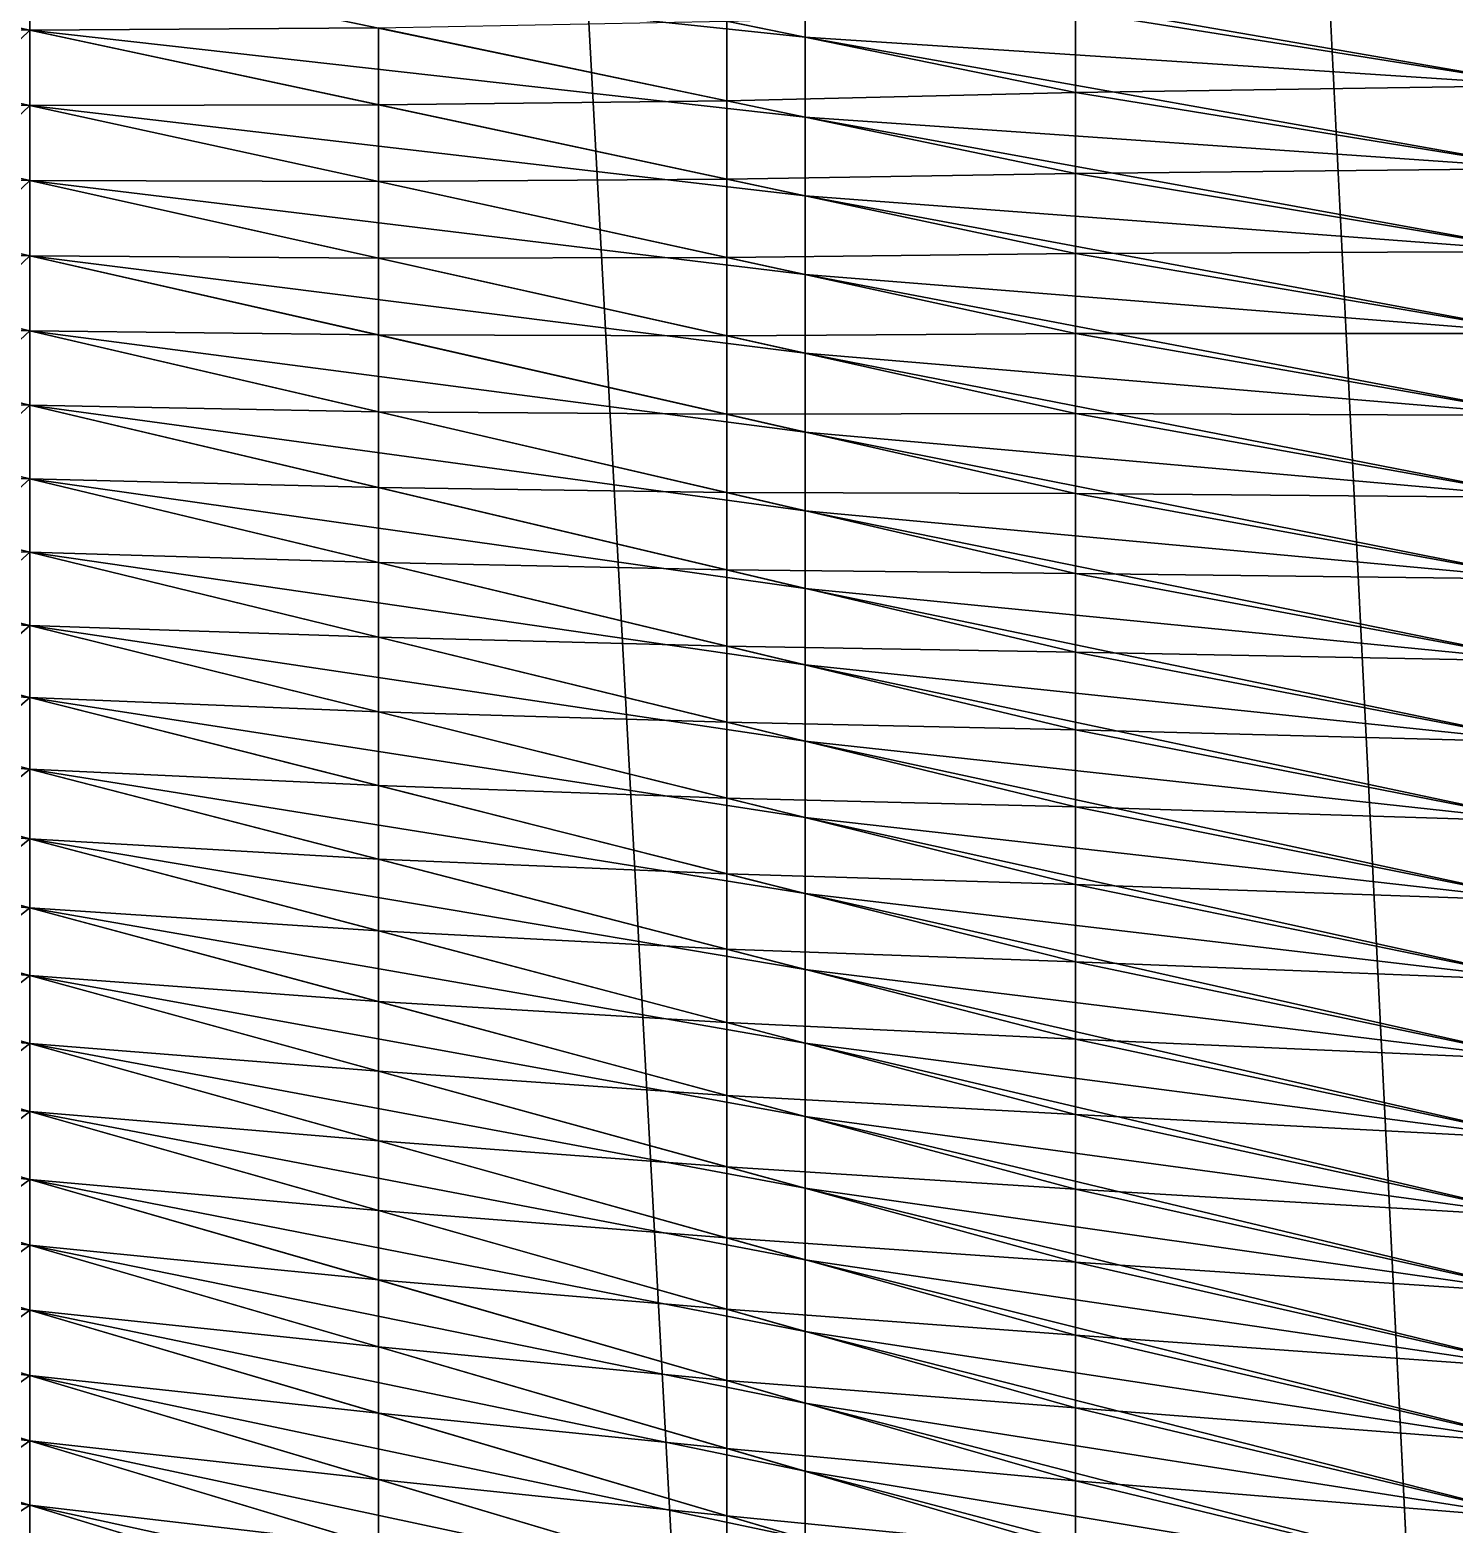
# Model space of a CAD drawing. Header units: metres. Extents: x -3 to 177, y -14 to 14.
# Drawn here: x -1.2 to 0.435, y -5.541 to -3.827 of the extents above; entities that cross this region are included whole.
import ezdxf

# ---------------------------------------------------------------- set-up
doc = ezdxf.new("R2010")
doc.units = ezdxf.units.M
doc.layers.add('AFT_PEAK', color=7, linetype='Continuous', true_color=0x74a6a7)
doc.layers.add('HULL', color=7, linetype='Continuous', true_color=0x528ba5)

msp = doc.modelspace()

# ---------------------------------------------------------------- linework, layer by layer
at = {"layer": 'AFT_PEAK'}
for points in [[(-0.3102, 8.3839, 14.8375), (0.5375, -8.7555, 14.823), (0.5375, 8.7555, 14.823)], [(-1.2, 7.9762, 14.8534), (-0.3102, -8.3839, 14.8375), (-0.3102, 8.3839, 14.8375)], [(-0.3102, 8.3839, 14.8375), (-0.3102, -8.3839, 14.8375), (0.5375, -8.7555, 14.823)], [(-1.2735, 7.9426, 14.8547), (-1.2, -7.9762, 14.8534), (-1.2, 7.9762, 14.8534)], [(-1.2, 7.9762, 14.8534), (-1.2, -7.9762, 14.8534), (-0.3102, -8.3839, 14.8375)], [(-1.2735, 7.9426, 14.8547), (-1.2735, -7.9426, 14.8547), (-1.2, -7.9762, 14.8534)], [(-1.2, -3.741, 8.9418), (-1.2, -3.6539, 8.9191), (-0.3102, -3.8353, 8.6537)], [(-1.2, -3.6539, 8.9191), (-0.3102, -3.7437, 8.6319), (-0.3102, -3.8353, 8.6537)], [(-1.2735, -3.8116, 8.9896), (-1.2, -3.741, 8.9418), (-1.2, -3.8273, 8.9676)], [(-1.2, -3.8273, 8.9676), (-1.2, -3.741, 8.9418), (-0.3102, -3.9269, 8.6757)], [(-1.2, -3.741, 8.9418), (-0.3102, -3.8353, 8.6537), (-0.3102, -3.9269, 8.6757)], [(-0.3102, -3.8353, 8.6537), (-0.3102, -3.7437, 8.6319), (0.5375, -3.8905, 8.4312)], [(-0.3102, -3.7437, 8.6319), (0.5375, -3.7946, 8.4118), (0.5375, -3.8905, 8.4312)], [(-1.2735, -3.8974, 9.0156), (-1.2735, -3.8116, 8.9896), (-1.2, -3.8273, 8.9676)], [(-1.2735, -3.8974, 9.0156), (-1.2, -3.8273, 8.9676), (-1.2, -3.9135, 8.9937)], [(-1.2, -3.9135, 8.9937), (-1.2, -3.8273, 8.9676), (-0.3102, -4.0173, 8.702)], [(-1.2, -3.8273, 8.9676), (-0.3102, -3.9269, 8.6757), (-0.3102, -4.0173, 8.702)], [(-0.3102, -3.9269, 8.6757), (-0.3102, -3.8353, 8.6537), (0.5375, -3.9858, 8.4533)], [(-0.3102, -3.8353, 8.6537), (0.5375, -3.8905, 8.4312), (0.5375, -3.9858, 8.4533)], [(-1.2735, -3.9833, 9.0417), (-1.2735, -3.8974, 9.0156), (-1.2, -3.9135, 8.9937)], [(-1.2735, -3.9833, 9.0417), (-1.2, -3.9135, 8.9937), (-1.2, -3.9997, 9.0199)], [(-1.2, -3.9997, 9.0199), (-1.2, -3.9135, 8.9937), (-0.3102, -4.1076, 8.7288)], [(-1.2, -3.9135, 8.9937), (-0.3102, -4.0173, 8.702), (-0.3102, -4.1076, 8.7288)], [(-0.3102, -4.0173, 8.702), (-0.3102, -3.9269, 8.6757), (0.5375, -4.0811, 8.4755)], [(-0.3102, -3.9269, 8.6757), (0.5375, -3.9858, 8.4533), (0.5375, -4.0811, 8.4755)], [(-1.2735, -4.0692, 9.0677), (-1.2735, -3.9833, 9.0417), (-1.2, -3.9997, 9.0199)], [(-1.2735, -4.0692, 9.0677), (-1.2, -3.9997, 9.0199), (-1.2, -4.0859, 9.046)], [(-1.2, -4.0859, 9.046), (-1.2, -3.9997, 9.0199), (-0.3102, -4.1979, 8.7556)], [(-1.2, -3.9997, 9.0199), (-0.3102, -4.1076, 8.7288), (-0.3102, -4.1979, 8.7556)], [(-0.3102, -4.1076, 8.7288), (-0.3102, -4.0173, 8.702), (0.5375, -4.1752, 8.502)], [(-0.3102, -4.0173, 8.702), (0.5375, -4.0811, 8.4755), (0.5375, -4.1752, 8.502)], [(-1.2735, -4.1551, 9.0938), (-1.2735, -4.0692, 9.0677), (-1.2, -4.0859, 9.046)], [(-1.2735, -4.1551, 9.0938), (-1.2, -4.0859, 9.046), (-1.2, -4.1721, 9.0721)], [(-1.2, -4.1721, 9.0721), (-1.2, -4.0859, 9.046), (-0.3102, -4.2882, 8.7824)], [(-1.2, -4.0859, 9.046), (-0.3102, -4.1979, 8.7556), (-0.3102, -4.2882, 8.7824)], [(-0.3102, -4.1979, 8.7556), (-0.3102, -4.1076, 8.7288), (0.5375, -4.2693, 8.5289)], [(-0.3102, -4.1076, 8.7288), (0.5375, -4.1752, 8.502), (0.5375, -4.2693, 8.5289)], [(-1.2735, -4.2401, 9.1221), (-1.2735, -4.1551, 9.0938), (-1.2, -4.1721, 9.0721)], [(-1.2735, -4.2401, 9.1221), (-1.2, -4.1721, 9.0721), (-1.2, -4.2575, 9.1006)], [(-1.2, -4.2575, 9.1006), (-1.2, -4.1721, 9.0721), (-0.3102, -4.3785, 8.8092)], [(-1.2, -4.1721, 9.0721), (-0.3102, -4.2882, 8.7824), (-0.3102, -4.3785, 8.8092)], [(-0.3102, -4.2882, 8.7824), (-0.3102, -4.1979, 8.7556), (0.5375, -4.3633, 8.556)], [(-0.3102, -4.1979, 8.7556), (0.5375, -4.2693, 8.5289), (0.5375, -4.3633, 8.556)], [(-1.2735, -4.3242, 9.1533), (-1.2735, -4.2401, 9.1221), (-1.2, -4.2575, 9.1006)], [(-1.2735, -4.3242, 9.1533), (-1.2, -4.2575, 9.1006), (-1.2, -4.3418, 9.132)], [(-1.2, -4.3418, 9.132), (-1.2, -4.2575, 9.1006), (-0.3102, -4.4677, 8.8395)], [(-1.2, -4.2575, 9.1006), (-0.3102, -4.3785, 8.8092), (-0.3102, -4.4677, 8.8395)], [(-0.3102, -4.3785, 8.8092), (-0.3102, -4.2882, 8.7824), (0.5375, -4.4572, 8.5834)], [(-0.3102, -4.2882, 8.7824), (0.5375, -4.3633, 8.556), (0.5375, -4.4572, 8.5834)], [(-1.2735, -4.4083, 9.1846), (-1.2735, -4.3242, 9.1533), (-1.2, -4.3418, 9.132)], [(-1.2735, -4.4083, 9.1846), (-1.2, -4.3418, 9.132), (-1.2, -4.4262, 9.1635)], [(-1.2, -4.4262, 9.1635), (-1.2, -4.3418, 9.132), (-0.3102, -4.5553, 8.874)], [(-1.2, -4.3418, 9.132), (-0.3102, -4.4677, 8.8395), (-0.3102, -4.5553, 8.874)], [(-0.3102, -4.4677, 8.8395), (-0.3102, -4.3785, 8.8092), (0.5375, -4.5511, 8.6108)], [(-0.3102, -4.3785, 8.8092), (0.5375, -4.4572, 8.5834), (0.5375, -4.5511, 8.6108)], [(-1.2735, -4.492, 9.2168), (-1.2735, -4.4083, 9.1846), (-1.2, -4.4262, 9.1635)], [(-1.2735, -4.492, 9.2168), (-1.2, -4.4262, 9.1635), (-1.2, -4.5101, 9.1959)], [(-1.2, -4.5101, 9.1959), (-1.2, -4.4262, 9.1635), (-0.3102, -4.6429, 8.9086)], [(-1.2, -4.4262, 9.1635), (-0.3102, -4.5553, 8.874), (-0.3102, -4.6429, 8.9086)], [(-0.3102, -4.5553, 8.874), (-0.3102, -4.4677, 8.8395), (0.5375, -4.6439, 8.6415)], [(-0.3102, -4.4677, 8.8395), (0.5375, -4.5511, 8.6108), (0.5375, -4.6439, 8.6415)], [(-1.2735, -4.5741, 9.2527), (-1.2735, -4.492, 9.2168), (-1.2, -4.5101, 9.1959)], [(-1.2735, -4.5741, 9.2527), (-1.2, -4.5101, 9.1959), (-1.2, -4.5927, 9.2318)], [(-1.2, -4.5927, 9.2318), (-1.2, -4.5101, 9.1959), (-0.3102, -4.7304, 8.9434)], [(-1.2, -4.5101, 9.1959), (-0.3102, -4.6429, 8.9086), (-0.3102, -4.7304, 8.9434)], [(-0.3102, -4.6429, 8.9086), (-0.3102, -4.5553, 8.874), (0.5375, -4.735, 8.6768)], [(-0.3102, -4.5553, 8.874), (0.5375, -4.6439, 8.6415), (0.5375, -4.735, 8.6768)], [(-1.2735, -4.656, 9.289), (-1.2735, -4.5741, 9.2527), (-1.2, -4.5927, 9.2318)], [(-1.2735, -4.656, 9.289), (-1.2, -4.5927, 9.2318), (-1.2, -4.675, 9.2681)], [(-1.2, -4.675, 9.2681), (-1.2, -4.5927, 9.2318), (-0.3102, -4.8176, 8.9791)], [(-1.2, -4.5927, 9.2318), (-0.3102, -4.7304, 8.9434), (-0.3102, -4.8176, 8.9791)], [(-0.3102, -4.7304, 8.9434), (-0.3102, -4.6429, 8.9086), (0.5375, -4.8262, 8.7122)], [(-0.3102, -4.6429, 8.9086), (0.5375, -4.735, 8.6768), (0.5375, -4.8262, 8.7122)], [(-1.2735, -4.7354, 9.3305), (-1.2735, -4.656, 9.289), (-1.2, -4.675, 9.2681)], [(-1.2735, -4.7354, 9.3305), (-1.2, -4.675, 9.2681), (-1.2, -4.7548, 9.3096)], [(-1.2, -4.7548, 9.3096), (-1.2, -4.675, 9.2681), (-0.3102, -4.9047, 9.0149)], [(-1.2, -4.675, 9.2681), (-0.3102, -4.8176, 8.9791), (-0.3102, -4.9047, 9.0149)], [(-0.3102, -4.8176, 8.9791), (-0.3102, -4.7304, 8.9434), (0.5375, -4.9174, 8.7476)], [(-0.3102, -4.7304, 8.9434), (0.5375, -4.8262, 8.7122), (0.5375, -4.9174, 8.7476)], [(-1.2735, -4.8142, 9.3732), (-1.2735, -4.7354, 9.3305), (-1.2, -4.7548, 9.3096)], [(-1.2735, -4.8142, 9.3732), (-1.2, -4.7548, 9.3096), (-1.2, -4.834, 9.3523)], [(-1.2, -4.834, 9.3523), (-1.2, -4.7548, 9.3096), (-0.3102, -4.9895, 9.0556)], [(-1.2, -4.7548, 9.3096), (-0.3102, -4.9047, 9.0149), (-0.3102, -4.9895, 9.0556)], [(-1.2735, -4.8918, 9.4183), (-1.2735, -4.8142, 9.3732), (-1.2, -4.834, 9.3523)], [(-1.2735, -4.8918, 9.4183), (-1.2, -4.834, 9.3523), (-1.2, -4.9119, 9.3974)], [(-1.2, -4.9119, 9.3974), (-1.2, -4.834, 9.3523), (-0.3102, -5.0735, 9.0982)], [(-1.2, -4.834, 9.3523), (-0.3102, -4.9895, 9.0556), (-0.3102, -5.0735, 9.0982)], [(-0.3102, -4.9047, 9.0149), (-0.3102, -4.8176, 8.9791), (0.5375, -5.0085, 8.7832)], [(-0.3102, -4.8176, 8.9791), (0.5375, -4.9174, 8.7476), (0.5375, -5.0085, 8.7832)], [(-1.2735, -4.9694, 9.4633), (-1.2735, -4.8918, 9.4183), (-1.2, -4.9119, 9.3974)], [(-1.2735, -4.9694, 9.4633), (-1.2, -4.9119, 9.3974), (-1.2, -4.9898, 9.4425)], [(-1.2, -4.9898, 9.4425), (-1.2, -4.9119, 9.3974), (-0.3102, -5.1557, 9.1442)], [(-1.2, -4.9119, 9.3974), (-0.3102, -5.0735, 9.0982), (-0.3102, -5.1557, 9.1442)], [(-0.3102, -4.9895, 9.0556), (-0.3102, -4.9047, 9.0149), (0.5375, -5.0995, 8.819)], [(-0.3102, -4.9047, 9.0149), (0.5375, -5.0085, 8.7832), (0.5375, -5.0995, 8.819)], [(-1.2735, -5.047, 9.5083), (-1.2735, -4.9694, 9.4633), (-1.2, -4.9898, 9.4425)], [(-1.2735, -5.047, 9.5083), (-1.2, -4.9898, 9.4425), (-1.2, -5.0678, 9.4876)], [(-1.2, -5.0678, 9.4876), (-1.2, -4.9898, 9.4425), (-0.3102, -5.2378, 9.1903)], [(-1.2, -4.9898, 9.4425), (-0.3102, -5.1557, 9.1442), (-0.3102, -5.2378, 9.1903)], [(-0.3102, -5.0735, 9.0982), (-0.3102, -4.9895, 9.0556), (0.5375, -5.1886, 8.8593)], [(-0.3102, -4.9895, 9.0556), (0.5375, -5.0995, 8.819), (0.5375, -5.1886, 8.8593)], [(-1.2735, -5.1246, 9.5534), (-1.2735, -5.047, 9.5083), (-1.2, -5.0678, 9.4876)], [(-1.2735, -5.1246, 9.5534), (-1.2, -5.0678, 9.4876), (-1.2, -5.1457, 9.5327)], [(-1.2, -5.1457, 9.5327), (-1.2, -5.0678, 9.4876), (-0.3102, -5.32, 9.2363)], [(-1.2, -5.0678, 9.4876), (-0.3102, -5.2378, 9.1903), (-0.3102, -5.32, 9.2363)], [(-0.3102, -5.1557, 9.1442), (-0.3102, -5.0735, 9.0982), (0.5375, -5.2767, 8.9017)], [(-0.3102, -5.0735, 9.0982), (0.5375, -5.1886, 8.8593), (0.5375, -5.2767, 8.9017)], [(-1.2735, -5.1995, 9.6026), (-1.2735, -5.1246, 9.5534), (-1.2, -5.1457, 9.5327)], [(-1.2735, -5.1995, 9.6026), (-1.2, -5.1457, 9.5327), (-1.2, -5.221, 9.5822)], [(-1.2, -5.221, 9.5822), (-1.2, -5.1457, 9.5327), (-0.3102, -5.4022, 9.2824)], [(-1.2, -5.1457, 9.5327), (-0.3102, -5.32, 9.2363), (-0.3102, -5.4022, 9.2824)], [(-0.3102, -5.2378, 9.1903), (-0.3102, -5.1557, 9.1442), (0.5375, -5.363, 8.9476)], [(-0.3102, -5.1557, 9.1442), (0.5375, -5.2767, 8.9017), (0.5375, -5.363, 8.9476)], [(-1.2735, -5.2741, 9.6524), (-1.2735, -5.1995, 9.6026), (-1.2, -5.221, 9.5822)], [(-1.2735, -5.2741, 9.6524), (-1.2, -5.221, 9.5822), (-1.2, -5.2958, 9.6323)], [(-1.2, -5.2958, 9.6323), (-1.2, -5.221, 9.5822), (-0.3102, -5.4804, 9.3347)], [(-1.2, -5.221, 9.5822), (-0.3102, -5.4022, 9.2824), (-0.3102, -5.4804, 9.3347)], [(-0.3102, -5.32, 9.2363), (-0.3102, -5.2378, 9.1903), (0.5375, -5.4493, 8.9935)], [(-0.3102, -5.2378, 9.1903), (0.5375, -5.363, 8.9476), (0.5375, -5.4493, 8.9935)], [(-1.2735, -5.3487, 9.7023), (-1.2735, -5.2741, 9.6524), (-1.2, -5.2958, 9.6323)], [(-1.2735, -5.3487, 9.7023), (-1.2, -5.2958, 9.6323), (-1.2, -5.3706, 9.6824)], [(-1.2, -5.3706, 9.6824), (-1.2, -5.2958, 9.6323), (-0.3102, -5.5581, 9.388)], [(-1.2, -5.2958, 9.6323), (-0.3102, -5.4804, 9.3347), (-0.3102, -5.5581, 9.388)], [(-0.3102, -5.4022, 9.2824), (-0.3102, -5.32, 9.2363), (0.5375, -5.5356, 9.0393)], [(-0.3102, -5.32, 9.2363), (0.5375, -5.4493, 8.9935), (0.5375, -5.5356, 9.0393)], [(-1.2735, -5.4233, 9.7521), (-1.2735, -5.3487, 9.7023), (-1.2, -5.3706, 9.6824)], [(-1.2735, -5.4233, 9.7521), (-1.2, -5.3706, 9.6824), (-1.2, -5.4455, 9.7325)], [(-1.2, -5.4455, 9.7325), (-1.2, -5.3706, 9.6824), (-0.3102, -5.6358, 9.4413)], [(-1.2, -5.3706, 9.6824), (-0.3102, -5.5581, 9.388), (-0.3102, -5.6358, 9.4413)], [(-0.3102, -5.4804, 9.3347), (-0.3102, -5.4022, 9.2824), (0.5375, -5.6216, 9.0858)], [(-0.3102, -5.4022, 9.2824), (0.5375, -5.5356, 9.0393), (0.5375, -5.6216, 9.0858)], [(-1.2735, -5.4969, 9.8033), (-1.2735, -5.4233, 9.7521), (-1.2, -5.4455, 9.7325)], [(-1.2735, -5.4969, 9.8033), (-1.2, -5.4455, 9.7325), (-1.2, -5.5194, 9.7838)], [(-1.2, -5.5194, 9.7838), (-1.2, -5.4455, 9.7325), (-0.3102, -5.7135, 9.4946)], [(-1.2, -5.4455, 9.7325), (-0.3102, -5.6358, 9.4413), (-0.3102, -5.7135, 9.4946)], [(-0.3102, -5.5581, 9.388), (-0.3102, -5.4804, 9.3347), (0.5375, -5.7038, 9.1387)], [(-0.3102, -5.4804, 9.3347), (0.5375, -5.6216, 9.0858), (0.5375, -5.7038, 9.1387)], [(-1.2735, -5.5665, 9.8595), (-1.2735, -5.4969, 9.8033), (-1.2, -5.5194, 9.7838)], [(-1.2735, -5.5665, 9.8595), (-1.2, -5.5194, 9.7838), (-1.2, -5.5894, 9.8401)], [(-1.2, -5.5894, 9.8401), (-1.2, -5.5194, 9.7838), (-0.3102, -5.7909, 9.5481)], [(-1.2, -5.5194, 9.7838), (-0.3102, -5.7135, 9.4946), (-0.3102, -5.7909, 9.5481)]]:
    msp.add_3dface(points, dxfattribs=at)
at = {"layer": 'HULL'}
for points in [[(-1.6, -3.7418, 9.087), (-1.2, -3.741, 8.9418), (-1.2, -3.8273, 8.9676)], [(-1.6, -3.8262, 9.1128), (-1.6, -3.7418, 9.087), (-1.2, -3.8273, 8.9676)], [(-1.2, -3.8273, 8.9676), (-1.2, -3.741, 8.9418), (-0.8, -3.8245, 8.8222)], [(-0.4, -3.817, 8.6805), (0, -3.8053, 8.5397), (0, -3.8985, 8.5612)], [(0, -3.8053, 8.5397), (0.5375, -3.7946, 8.4118), (0.5375, -3.8905, 8.4312)], [(0, -3.8985, 8.5612), (0, -3.8053, 8.5397), (0.5375, -3.8905, 8.4312)], [(-0.8, -3.8245, 8.8222), (-0.4, -3.817, 8.6805), (-0.4, -3.9081, 8.7025)], [(-0.4, -3.9081, 8.7025), (-0.4, -3.817, 8.6805), (0, -3.8985, 8.5612)], [(-1.6, -3.9106, 9.1386), (-1.6, -3.8262, 9.1128), (-1.2, -3.9135, 8.9937)], [(-1.6, -3.8262, 9.1128), (-1.2, -3.8273, 8.9676), (-1.2, -3.9135, 8.9937)], [(-1.2, -3.8273, 8.9676), (-0.8, -3.8245, 8.8222), (-0.8, -3.9127, 8.8482)], [(-1.2, -3.9135, 8.9937), (-1.2, -3.8273, 8.9676), (-0.8, -3.9127, 8.8482)], [(-0.8, -3.9127, 8.8482), (-0.8, -3.8245, 8.8222), (-0.4, -3.9081, 8.7025)], [(0, -3.8985, 8.5612), (0.5375, -3.8905, 8.4312), (0.5375, -3.9858, 8.4533)], [(-0.8, -3.9127, 8.8482), (-0.4, -3.9081, 8.7025), (-0.4, -3.9981, 8.7288)], [(-0.4, -3.9081, 8.7025), (0, -3.8985, 8.5612), (0, -3.9917, 8.5829)], [(-0.4, -3.9981, 8.7288), (-0.4, -3.9081, 8.7025), (0, -3.9917, 8.5829)], [(0, -3.9917, 8.5829), (0, -3.8985, 8.5612), (0.5375, -3.9858, 8.4533)], [(-1.6, -3.9949, 9.1644), (-1.6, -3.9106, 9.1386), (-1.2, -3.9997, 9.0199)], [(-1.6, -3.9106, 9.1386), (-1.2, -3.9135, 8.9937), (-1.2, -3.9997, 9.0199)], [(-1.2, -3.9135, 8.9937), (-0.8, -3.9127, 8.8482), (-0.8, -4.0007, 8.8747)], [(-1.2, -3.9997, 9.0199), (-1.2, -3.9135, 8.9937), (-0.8, -4.0007, 8.8747)], [(-0.8, -4.0007, 8.8747), (-0.8, -3.9127, 8.8482), (-0.4, -3.9981, 8.7288)], [(-0.4, -3.9981, 8.7288), (0, -3.9917, 8.5829), (0, -4.0835, 8.6094)], [(0, -3.9917, 8.5829), (0.5375, -3.9858, 8.4533), (0.5375, -4.0811, 8.4755)], [(0, -4.0835, 8.6094), (0, -3.9917, 8.5829), (0.5375, -4.0811, 8.4755)], [(-1.6, -4.0793, 9.1902), (-1.6, -3.9949, 9.1644), (-1.2, -4.0859, 9.046)], [(-1.6, -3.9949, 9.1644), (-1.2, -3.9997, 9.0199), (-1.2, -4.0859, 9.046)], [(-1.2, -4.0859, 9.046), (-1.2, -3.9997, 9.0199), (-0.8, -4.0888, 8.9011)], [(-1.2, -3.9997, 9.0199), (-0.8, -4.0007, 8.8747), (-0.8, -4.0888, 8.9011)], [(-0.8, -4.0007, 8.8747), (-0.4, -3.9981, 8.7288), (-0.4, -4.088, 8.7556)], [(-0.8, -4.0888, 8.9011), (-0.8, -4.0007, 8.8747), (-0.4, -4.088, 8.7556)], [(-0.4, -4.088, 8.7556), (-0.4, -3.9981, 8.7288), (0, -4.0835, 8.6094)], [(-1.6, -4.163, 9.2179), (-1.6, -4.0793, 9.1902), (-1.2, -4.1721, 9.0721)], [(-1.6, -4.0793, 9.1902), (-1.2, -4.0859, 9.046), (-1.2, -4.1721, 9.0721)], [(-1.2, -4.1721, 9.0721), (-1.2, -4.0859, 9.046), (-0.8, -4.1768, 8.9275)], [(-1.2, -4.0859, 9.046), (-0.8, -4.0888, 8.9011), (-0.8, -4.1768, 8.9275)], [(-0.8, -4.0888, 8.9011), (-0.4, -4.088, 8.7556), (-0.4, -4.1779, 8.7823)], [(-0.8, -4.1768, 8.9275), (-0.8, -4.0888, 8.9011), (-0.4, -4.1779, 8.7823)], [(-0.4, -4.088, 8.7556), (0, -4.0835, 8.6094), (0, -4.1753, 8.6365)], [(-0.4, -4.1779, 8.7823), (-0.4, -4.088, 8.7556), (0, -4.1753, 8.6365)], [(0, -4.0835, 8.6094), (0.5375, -4.0811, 8.4755), (0.5375, -4.1752, 8.502)], [(0, -4.1753, 8.6365), (0, -4.0835, 8.6094), (0.5375, -4.1752, 8.502)], [(-1.6, -4.2459, 9.248), (-1.6, -4.163, 9.2179), (-1.2, -4.2575, 9.1006)], [(-1.6, -4.163, 9.2179), (-1.2, -4.1721, 9.0721), (-1.2, -4.2575, 9.1006)], [(-1.2, -4.2575, 9.1006), (-1.2, -4.1721, 9.0721), (-0.8, -4.2649, 8.9539)], [(-1.2, -4.1721, 9.0721), (-0.8, -4.1768, 8.9275), (-0.8, -4.2649, 8.9539)], [(-0.8, -4.2649, 8.9539), (-0.8, -4.1768, 8.9275), (-0.4, -4.2678, 8.809)], [(-0.8, -4.1768, 8.9275), (-0.4, -4.1779, 8.7823), (-0.4, -4.2678, 8.809)], [(-0.4, -4.1779, 8.7823), (0, -4.1753, 8.6365), (0, -4.267, 8.6635)], [(-0.4, -4.2678, 8.809), (-0.4, -4.1779, 8.7823), (0, -4.267, 8.6635)], [(0, -4.1753, 8.6365), (0.5375, -4.1752, 8.502), (0.5375, -4.2693, 8.5289)], [(0, -4.267, 8.6635), (0, -4.1753, 8.6365), (0.5375, -4.2693, 8.5289)], [(-1.6, -4.3287, 9.2781), (-1.6, -4.2459, 9.248), (-1.2, -4.3418, 9.132)], [(-1.6, -4.2459, 9.248), (-1.2, -4.2575, 9.1006), (-1.2, -4.3418, 9.132)], [(-1.2, -4.3418, 9.132), (-1.2, -4.2575, 9.1006), (-0.8, -4.352, 8.9832)], [(-1.2, -4.2575, 9.1006), (-0.8, -4.2649, 8.9539), (-0.8, -4.352, 8.9832)], [(-0.8, -4.352, 8.9832), (-0.8, -4.2649, 8.9539), (-0.4, -4.3577, 8.8358)], [(-0.8, -4.2649, 8.9539), (-0.4, -4.2678, 8.809), (-0.4, -4.3577, 8.8358)], [(-0.4, -4.2678, 8.809), (0, -4.267, 8.6635), (0, -4.3588, 8.6906)], [(-0.4, -4.3577, 8.8358), (-0.4, -4.2678, 8.809), (0, -4.3588, 8.6906)], [(0, -4.3588, 8.6906), (0, -4.267, 8.6635), (0.5375, -4.3633, 8.556)], [(0, -4.267, 8.6635), (0.5375, -4.2693, 8.5289), (0.5375, -4.3633, 8.556)], [(-1.6, -4.4111, 9.3094), (-1.6, -4.3287, 9.2781), (-1.2, -4.4262, 9.1635)], [(-1.6, -4.3287, 9.2781), (-1.2, -4.3418, 9.132), (-1.2, -4.4262, 9.1635)], [(-1.2, -4.4262, 9.1635), (-1.2, -4.3418, 9.132), (-0.8, -4.4378, 9.0161)], [(-1.2, -4.3418, 9.132), (-0.8, -4.352, 8.9832), (-0.8, -4.4378, 9.0161)], [(-0.8, -4.4378, 9.0161), (-0.8, -4.352, 8.9832), (-0.4, -4.4464, 8.8658)], [(-0.8, -4.352, 8.9832), (-0.4, -4.3577, 8.8358), (-0.4, -4.4464, 8.8658)], [(-0.4, -4.4464, 8.8658), (-0.4, -4.3577, 8.8358), (0, -4.4505, 8.7176)], [(-0.4, -4.3577, 8.8358), (0, -4.3588, 8.6906), (0, -4.4505, 8.7176)], [(0, -4.4505, 8.7176), (0, -4.3588, 8.6906), (0.5375, -4.4572, 8.5834)], [(0, -4.3588, 8.6906), (0.5375, -4.3633, 8.556), (0.5375, -4.4572, 8.5834)], [(-1.6, -4.4916, 9.3454), (-1.6, -4.4111, 9.3094), (-1.2, -4.5101, 9.1959)], [(-1.6, -4.4111, 9.3094), (-1.2, -4.4262, 9.1635), (-1.2, -4.5101, 9.1959)], [(-1.2, -4.5101, 9.1959), (-1.2, -4.4262, 9.1635), (-0.8, -4.5236, 9.0489)], [(-1.2, -4.4262, 9.1635), (-0.8, -4.4378, 9.0161), (-0.8, -4.5236, 9.0489)], [(-0.8, -4.5236, 9.0489), (-0.8, -4.4378, 9.0161), (-0.4, -4.5337, 8.9001)], [(-0.8, -4.4378, 9.0161), (-0.4, -4.4464, 8.8658), (-0.4, -4.5337, 8.9001)], [(-0.4, -4.5337, 8.9001), (-0.4, -4.4464, 8.8658), (0, -4.5409, 8.7484)], [(-0.4, -4.4464, 8.8658), (0, -4.4505, 8.7176), (0, -4.5409, 8.7484)], [(0, -4.5409, 8.7484), (0, -4.4505, 8.7176), (0.5375, -4.5511, 8.6108)], [(0, -4.4505, 8.7176), (0.5375, -4.4572, 8.5834), (0.5375, -4.5511, 8.6108)], [(-1.6, -4.5717, 9.382), (-1.6, -4.4916, 9.3454), (-1.2, -4.5927, 9.2318)], [(-1.6, -4.4916, 9.3454), (-1.2, -4.5101, 9.1959), (-1.2, -4.5927, 9.2318)], [(-1.2, -4.5927, 9.2318), (-1.2, -4.5101, 9.1959), (-0.8, -4.6092, 9.0824)], [(-1.2, -4.5101, 9.1959), (-0.8, -4.5236, 9.0489), (-0.8, -4.6092, 9.0824)], [(-0.8, -4.6092, 9.0824), (-0.8, -4.5236, 9.0489), (-0.4, -4.621, 8.9343)], [(-0.8, -4.5236, 9.0489), (-0.4, -4.5337, 8.9001), (-0.4, -4.621, 8.9343)], [(-0.4, -4.621, 8.9343), (-0.4, -4.5337, 8.9001), (0, -4.6297, 8.7841)], [(-0.4, -4.5337, 8.9001), (0, -4.5409, 8.7484), (0, -4.6297, 8.7841)], [(0, -4.6297, 8.7841), (0, -4.5409, 8.7484), (0.5375, -4.6439, 8.6415)], [(0, -4.5409, 8.7484), (0.5375, -4.5511, 8.6108), (0.5375, -4.6439, 8.6415)], [(-1.6, -4.6493, 9.4237), (-1.6, -4.5717, 9.382), (-1.2, -4.675, 9.2681)], [(-1.6, -4.5717, 9.382), (-1.2, -4.5927, 9.2318), (-1.2, -4.675, 9.2681)], [(-1.2, -4.675, 9.2681), (-1.2, -4.5927, 9.2318), (-0.8, -4.6938, 9.1182)], [(-1.2, -4.5927, 9.2318), (-0.8, -4.6092, 9.0824), (-0.8, -4.6938, 9.1182)], [(-0.8, -4.6938, 9.1182), (-0.8, -4.6092, 9.0824), (-0.4, -4.7082, 8.9689)], [(-0.8, -4.6092, 9.0824), (-0.4, -4.621, 8.9343), (-0.4, -4.7082, 8.9689)], [(-0.4, -4.7082, 8.9689), (-0.4, -4.621, 8.9343), (0, -4.7184, 8.8197)], [(-0.4, -4.621, 8.9343), (0, -4.6297, 8.7841), (0, -4.7184, 8.8197)], [(0, -4.7184, 8.8197), (0, -4.6297, 8.7841), (0.5375, -4.735, 8.6768)], [(0, -4.6297, 8.7841), (0.5375, -4.6439, 8.6415), (0.5375, -4.735, 8.6768)], [(-1.6, -4.7263, 9.4665), (-1.6, -4.6493, 9.4237), (-1.2, -4.7548, 9.3096)], [(-1.6, -4.6493, 9.4237), (-1.2, -4.675, 9.2681), (-1.2, -4.7548, 9.3096)], [(-1.2, -4.7548, 9.3096), (-1.2, -4.675, 9.2681), (-0.8, -4.7782, 9.1543)], [(-1.2, -4.675, 9.2681), (-0.8, -4.6938, 9.1182), (-0.8, -4.7782, 9.1543)], [(-0.8, -4.7782, 9.1543), (-0.8, -4.6938, 9.1182), (-0.4, -4.7949, 9.0046)], [(-0.8, -4.6938, 9.1182), (-0.4, -4.7082, 8.9689), (-0.4, -4.7949, 9.0046)], [(-0.4, -4.7949, 9.0046), (-0.4, -4.7082, 8.9689), (0, -4.8072, 8.8553)], [(-0.4, -4.7082, 8.9689), (0, -4.7184, 8.8197), (0, -4.8072, 8.8553)], [(-1.6, -4.8023, 9.5112), (-1.6, -4.7263, 9.4665), (-1.2, -4.834, 9.3523)], [(-1.6, -4.7263, 9.4665), (-1.2, -4.7548, 9.3096), (-1.2, -4.834, 9.3523)], [(0, -4.8072, 8.8553), (0, -4.7184, 8.8197), (0.5375, -4.8262, 8.7122)], [(0, -4.7184, 8.8197), (0.5375, -4.735, 8.6768), (0.5375, -4.8262, 8.7122)], [(-1.2, -4.834, 9.3523), (-1.2, -4.7548, 9.3096), (-0.8, -4.8603, 9.1954)], [(-1.2, -4.7548, 9.3096), (-0.8, -4.7782, 9.1543), (-0.8, -4.8603, 9.1954)], [(-0.8, -4.8603, 9.1954), (-0.8, -4.7782, 9.1543), (-0.4, -4.8815, 9.0404)], [(-0.8, -4.7782, 9.1543), (-0.4, -4.7949, 9.0046), (-0.4, -4.8815, 9.0404)], [(-0.4, -4.8815, 9.0404), (-0.4, -4.7949, 9.0046), (0, -4.896, 8.891)], [(-0.4, -4.7949, 9.0046), (0, -4.8072, 8.8553), (0, -4.896, 8.891)], [(-1.6, -4.8784, 9.5559), (-1.6, -4.8023, 9.5112), (-1.2, -4.9119, 9.3974)], [(-1.6, -4.8023, 9.5112), (-1.2, -4.834, 9.3523), (-1.2, -4.9119, 9.3974)], [(0, -4.896, 8.891), (0, -4.8072, 8.8553), (0.5375, -4.9174, 8.7476)], [(0, -4.8072, 8.8553), (0.5375, -4.8262, 8.7122), (0.5375, -4.9174, 8.7476)], [(-1.2, -4.9119, 9.3974), (-1.2, -4.834, 9.3523), (-0.8, -4.9416, 9.238)], [(-1.2, -4.834, 9.3523), (-0.8, -4.8603, 9.1954), (-0.8, -4.9416, 9.238)], [(-0.8, -4.9416, 9.238), (-0.8, -4.8603, 9.1954), (-0.4, -4.9658, 9.0812)], [(-0.8, -4.8603, 9.1954), (-0.4, -4.8815, 9.0404), (-0.4, -4.9658, 9.0812)], [(-1.6, -4.9544, 9.6005), (-1.6, -4.8784, 9.5559), (-1.2, -4.9898, 9.4425)], [(-1.6, -4.8784, 9.5559), (-1.2, -4.9119, 9.3974), (-1.2, -4.9898, 9.4425)], [(-0.4, -4.9658, 9.0812), (-0.4, -4.8815, 9.0404), (0, -4.9847, 8.9266)], [(-0.4, -4.8815, 9.0404), (0, -4.896, 8.891), (0, -4.9847, 8.9266)], [(0, -4.9847, 8.9266), (0, -4.896, 8.891), (0.5375, -5.0085, 8.7832)], [(0, -4.896, 8.891), (0.5375, -4.9174, 8.7476), (0.5375, -5.0085, 8.7832)], [(-1.2, -4.9898, 9.4425), (-1.2, -4.9119, 9.3974), (-0.8, -5.0215, 9.2836)], [(-1.2, -4.9119, 9.3974), (-0.8, -4.9416, 9.238), (-0.8, -5.0215, 9.2836)], [(-0.8, -5.0215, 9.2836), (-0.8, -4.9416, 9.238), (-0.4, -5.0493, 9.1238)], [(-0.8, -4.9416, 9.238), (-0.4, -4.9658, 9.0812), (-0.4, -5.0493, 9.1238)], [(-1.6, -5.0304, 9.6452), (-1.6, -4.9544, 9.6005), (-1.2, -5.0678, 9.4876)], [(-1.6, -4.9544, 9.6005), (-1.2, -4.9898, 9.4425), (-1.2, -5.0678, 9.4876)], [(-0.4, -5.0493, 9.1238), (-0.4, -4.9658, 9.0812), (0, -5.0713, 8.9671)], [(-0.4, -4.9658, 9.0812), (0, -4.9847, 8.9266), (0, -5.0713, 8.9671)], [(0, -5.0713, 8.9671), (0, -4.9847, 8.9266), (0.5375, -5.0995, 8.819)], [(0, -4.9847, 8.9266), (0.5375, -5.0085, 8.7832), (0.5375, -5.0995, 8.819)], [(-1.2, -5.0678, 9.4876), (-1.2, -4.9898, 9.4425), (-0.8, -5.1013, 9.3291)], [(-1.2, -4.9898, 9.4425), (-0.8, -5.0215, 9.2836), (-0.8, -5.1013, 9.3291)], [(-0.8, -5.1013, 9.3291), (-0.8, -5.0215, 9.2836), (-0.4, -5.1311, 9.1698)], [(-0.8, -5.0215, 9.2836), (-0.4, -5.0493, 9.1238), (-0.4, -5.1311, 9.1698)], [(-1.6, -5.1043, 9.6934), (-1.6, -5.0304, 9.6452), (-1.2, -5.1457, 9.5327)], [(-1.6, -5.0304, 9.6452), (-1.2, -5.0678, 9.4876), (-1.2, -5.1457, 9.5327)], [(-0.4, -5.1311, 9.1698), (-0.4, -5.0493, 9.1238), (0, -5.157, 9.0096)], [(-0.4, -5.0493, 9.1238), (0, -5.0713, 8.9671), (0, -5.157, 9.0096)], [(-1.2, -5.1457, 9.5327), (-1.2, -5.0678, 9.4876), (-0.8, -5.1812, 9.3746)], [(-1.2, -5.0678, 9.4876), (-0.8, -5.1013, 9.3291), (-0.8, -5.1812, 9.3746)], [(0, -5.157, 9.0096), (0, -5.0713, 8.9671), (0.5375, -5.1886, 8.8593)], [(0, -5.0713, 8.9671), (0.5375, -5.0995, 8.819), (0.5375, -5.1886, 8.8593)], [(-1.6, -5.1779, 9.7421), (-1.6, -5.1043, 9.6934), (-1.2, -5.221, 9.5822)], [(-1.6, -5.1043, 9.6934), (-1.2, -5.1457, 9.5327), (-1.2, -5.221, 9.5822)], [(-0.8, -5.1812, 9.3746), (-0.8, -5.1013, 9.3291), (-0.4, -5.2128, 9.2157)], [(-0.8, -5.1013, 9.3291), (-0.4, -5.1311, 9.1698), (-0.4, -5.2128, 9.2157)], [(-0.4, -5.2128, 9.2157), (-0.4, -5.1311, 9.1698), (0, -5.2406, 9.056)], [(-0.4, -5.1311, 9.1698), (0, -5.157, 9.0096), (0, -5.2406, 9.056)], [(-1.2, -5.221, 9.5822), (-1.2, -5.1457, 9.5327), (-0.8, -5.261, 9.4202)], [(-1.2, -5.1457, 9.5327), (-0.8, -5.1812, 9.3746), (-0.8, -5.261, 9.4202)], [(0, -5.2406, 9.056), (0, -5.157, 9.0096), (0.5375, -5.2767, 8.9017)], [(0, -5.157, 9.0096), (0.5375, -5.1886, 8.8593), (0.5375, -5.2767, 8.9017)], [(-1.6, -5.2514, 9.7908), (-1.6, -5.1779, 9.7421), (-1.2, -5.2958, 9.6323)], [(-1.6, -5.1779, 9.7421), (-1.2, -5.221, 9.5822), (-1.2, -5.2958, 9.6323)], [(-0.8, -5.261, 9.4202), (-0.8, -5.1812, 9.3746), (-0.4, -5.2945, 9.2617)], [(-0.8, -5.1812, 9.3746), (-0.4, -5.2128, 9.2157), (-0.4, -5.2945, 9.2617)], [(-1.2, -5.2958, 9.6323), (-1.2, -5.221, 9.5822), (-0.8, -5.3376, 9.4709)], [(-1.2, -5.221, 9.5822), (-0.8, -5.261, 9.4202), (-0.8, -5.3376, 9.4709)], [(-0.4, -5.2945, 9.2617), (-0.4, -5.2128, 9.2157), (0, -5.3243, 9.1024)], [(-0.4, -5.2128, 9.2157), (0, -5.2406, 9.056), (0, -5.3243, 9.1024)], [(0, -5.3243, 9.1024), (0, -5.2406, 9.056), (0.5375, -5.363, 8.9476)], [(0, -5.2406, 9.056), (0.5375, -5.2767, 8.9017), (0.5375, -5.363, 8.9476)], [(-1.6, -5.325, 9.8395), (-1.6, -5.2514, 9.7908), (-1.2, -5.3706, 9.6824)], [(-1.6, -5.2514, 9.7908), (-1.2, -5.2958, 9.6323), (-1.2, -5.3706, 9.6824)], [(-0.8, -5.3376, 9.4709), (-0.8, -5.261, 9.4202), (-0.4, -5.3763, 9.3076)], [(-0.8, -5.261, 9.4202), (-0.4, -5.2945, 9.2617), (-0.4, -5.3763, 9.3076)], [(-1.2, -5.3706, 9.6824), (-1.2, -5.2958, 9.6323), (-0.8, -5.4137, 9.5225)], [(-1.2, -5.2958, 9.6323), (-0.8, -5.3376, 9.4709), (-0.8, -5.4137, 9.5225)], [(-0.4, -5.3763, 9.3076), (-0.4, -5.2945, 9.2617), (0, -5.4079, 9.1487)], [(-0.4, -5.2945, 9.2617), (0, -5.3243, 9.1024), (0, -5.4079, 9.1487)], [(-1.6, -5.3973, 9.8897), (-1.6, -5.325, 9.8395), (-1.2, -5.4455, 9.7325)], [(-1.6, -5.325, 9.8395), (-1.2, -5.3706, 9.6824), (-1.2, -5.4455, 9.7325)], [(0, -5.4079, 9.1487), (0, -5.3243, 9.1024), (0.5375, -5.4493, 8.9935)], [(0, -5.3243, 9.1024), (0.5375, -5.363, 8.9476), (0.5375, -5.4493, 8.9935)], [(-0.8, -5.4137, 9.5225), (-0.8, -5.3376, 9.4709), (-0.4, -5.4543, 9.3597)], [(-0.8, -5.3376, 9.4709), (-0.4, -5.3763, 9.3076), (-0.4, -5.4543, 9.3597)], [(-1.2, -5.4455, 9.7325), (-1.2, -5.3706, 9.6824), (-0.8, -5.4898, 9.574)], [(-1.2, -5.3706, 9.6824), (-0.8, -5.4137, 9.5225), (-0.8, -5.4898, 9.574)], [(-0.4, -5.4543, 9.3597), (-0.4, -5.3763, 9.3076), (0, -5.4916, 9.1951)], [(-0.4, -5.3763, 9.3076), (0, -5.4079, 9.1487), (0, -5.4916, 9.1951)], [(-1.6, -5.4649, 9.946), (-1.6, -5.3973, 9.8897), (-1.2, -5.5194, 9.7838)], [(-1.6, -5.3973, 9.8897), (-1.2, -5.4455, 9.7325), (-1.2, -5.5194, 9.7838)], [(-0.8, -5.4898, 9.574), (-0.8, -5.4137, 9.5225), (-0.4, -5.5316, 9.4127)], [(-0.8, -5.4137, 9.5225), (-0.4, -5.4543, 9.3597), (-0.4, -5.5316, 9.4127)], [(0, -5.4916, 9.1951), (0, -5.4079, 9.1487), (0.5375, -5.5356, 9.0393)], [(0, -5.4079, 9.1487), (0.5375, -5.4493, 8.9935), (0.5375, -5.5356, 9.0393)], [(-1.2, -5.5194, 9.7838), (-1.2, -5.4455, 9.7325), (-0.8, -5.5659, 9.6255)], [(-1.2, -5.4455, 9.7325), (-0.8, -5.4898, 9.574), (-0.8, -5.5659, 9.6255)], [(-1.6, -5.5307, 10.0047), (-1.6, -5.4649, 9.946), (-1.2, -5.5894, 9.8401)], [(-1.6, -5.4649, 9.946), (-1.2, -5.5194, 9.7838), (-1.2, -5.5894, 9.8401)], [(-0.4, -5.5316, 9.4127), (-0.4, -5.4543, 9.3597), (0, -5.5709, 9.2485)], [(-0.4, -5.4543, 9.3597), (0, -5.4916, 9.1951), (0, -5.5709, 9.2485)], [(-0.8, -5.5659, 9.6255), (-0.8, -5.4898, 9.574), (-0.4, -5.609, 9.4656)], [(-0.8, -5.4898, 9.574), (-0.4, -5.5316, 9.4127), (-0.4, -5.609, 9.4656)], [(0, -5.5709, 9.2485), (0, -5.4916, 9.1951), (0.5375, -5.6216, 9.0858)], [(0, -5.4916, 9.1951), (0.5375, -5.5356, 9.0393), (0.5375, -5.6216, 9.0858)], [(-1.2, -5.5894, 9.8401), (-1.2, -5.5194, 9.7838), (-0.8, -5.6414, 9.6779)], [(-1.2, -5.5194, 9.7838), (-0.8, -5.5659, 9.6255), (-0.8, -5.6414, 9.6779)], [(-1.6, -5.5958, 10.0641), (-1.6, -5.5307, 10.0047), (-1.2, -5.6572, 9.8993)], [(-1.6, -5.5307, 10.0047), (-1.2, -5.5894, 9.8401), (-1.2, -5.6572, 9.8993)], [(-0.4, -5.609, 9.4656), (-0.4, -5.5316, 9.4127), (0, -5.6496, 9.3029)], [(-0.4, -5.5316, 9.4127), (0, -5.5709, 9.2485), (0, -5.6496, 9.3029)]]:
    msp.add_3dface(points, dxfattribs=at)

doc.saveas('drawing.dxf')
